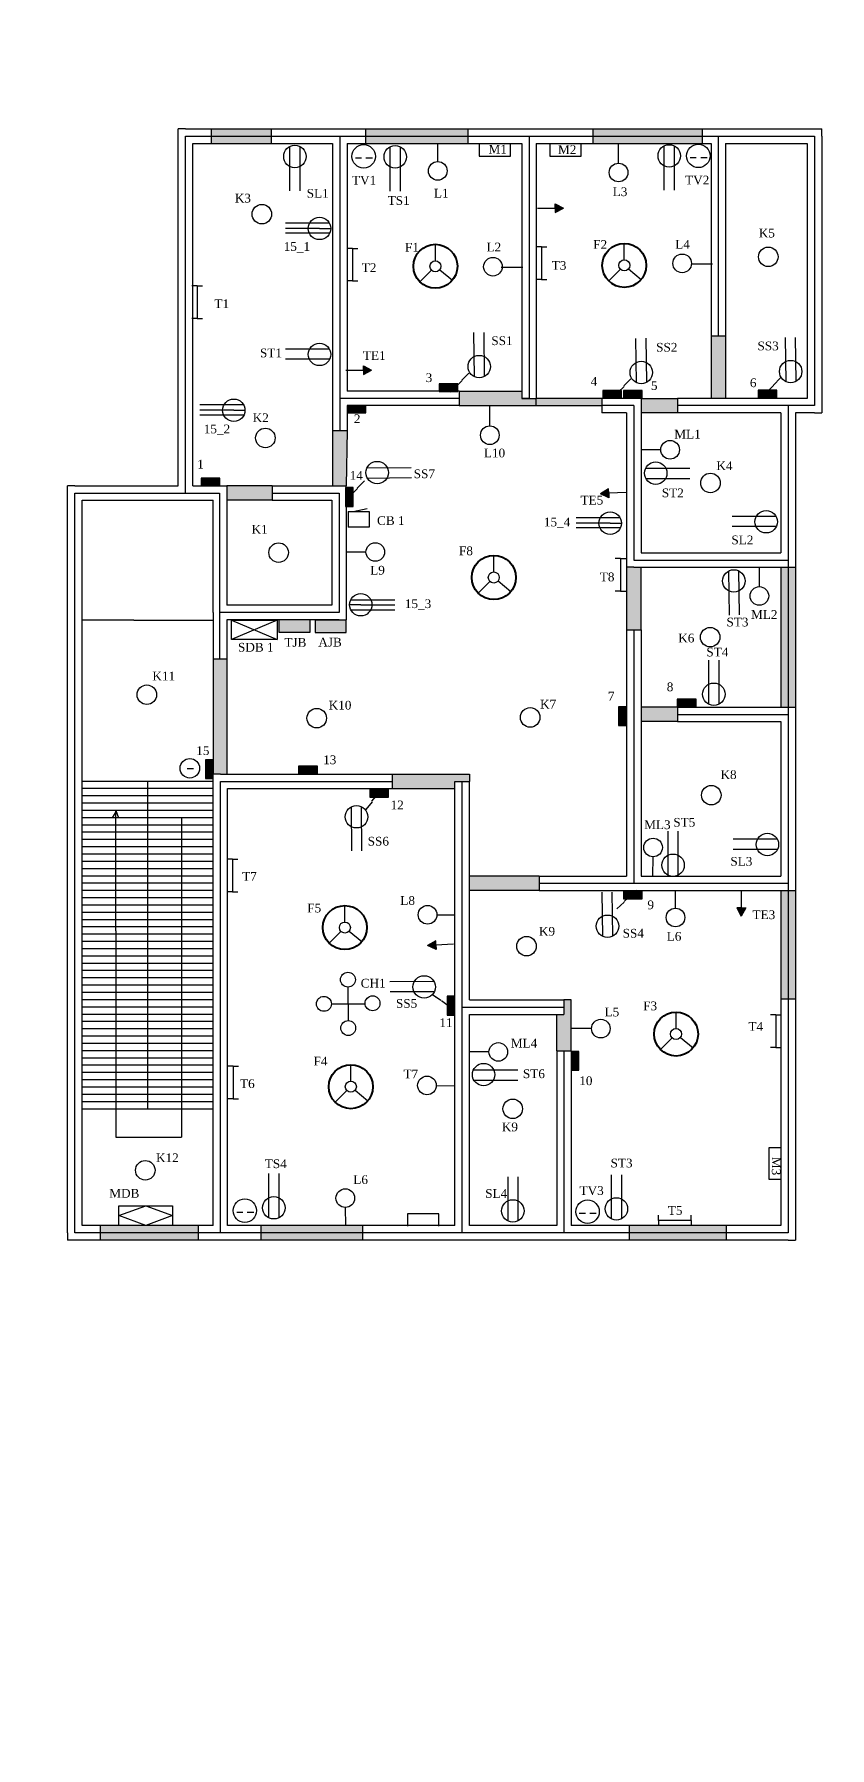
# Model space of a CAD drawing. Header units: inches. Extents: x -3484 to 5207, y -4537 to 4154.
# Drawn here: x -111 to 435, y -1007 to 170 of the extents above; entities that cross this region are included whole.
import ezdxf

# ---------------------------------------------------------------- set-up
doc = ezdxf.new("R2010")
doc.units = ezdxf.units.IN
doc.header["$MEASUREMENT"] = 0

# ---------------------------------------------------------------- blocks, each defined once
blk = doc.blocks.new('A$C7E540E8D')
for p, q in [((24.5, 3), (24.5, 33.4)), ((31.5, 3.2), (31.5, 33.4)), ((6.7, 6.7), (2.4, 6.7)), ((14.1, 6.7), (9.7, 6.7))]:
    blk.add_line(p, q)
for centre, radius in [((8, 8), 8.04), ((27.9, 10), 7.71)]:
    blk.add_circle(centre, radius)

msp = doc.modelspace()

# ---------------------------------------------------------------- hatches: boundary and pattern name
h = msp.add_hatch(color=71)
h.paths.add_polyline_path([(51.5, 99.8), (51.5, 104.8), (16.4, 104.8), (10.4, 104.8), (10.4, 99.8), (16.4, 99.8)])
h.paths.add_polyline_path([(51.5, 94.8), (51.5, 99.8), (16.4, 99.8), (10.4, 99.8), (10.4, 94.8), (16.4, 94.8)])
h.paths.add_polyline_path([(186.6, 99.8), (186.6, 104.8), (116.3, 104.8), (116.3, 99.8)])
h.paths.add_polyline_path([(186.6, 94.8), (186.6, 99.8), (116.3, 99.8), (116.3, 94.8)])
h = msp.add_hatch(color=71)
h.paths.add_polyline_path([(347.5, 94.8), (347.5, 99.8), (272.4, 99.8), (272.4, 94.8)])
h.paths.add_polyline_path([(272.4, 104.8), (272.4, 99.8), (347.5, 99.8), (347.5, 104.8)])
h = msp.add_hatch(color=256)
h.paths.add_polyline_path([(252.1, 50.5), (246.4, 53.5), (246.4, 50.5)])
h.paths.add_polyline_path([(246.4, 47.5), (252.1, 50.5), (246.4, 50.5)])
h = msp.add_hatch(color=5)
h.paths.add_polyline_path([(233.4, -80.2), (233.4, -85.2), (278.4, -85.2), (278.4, -80.2)])
h.paths.add_polyline_path([(330.4, -90.2), (330.4, -80.2), (305.4, -80.2), (305.4, -85.2), (305.4, -90.2)])
h.paths.add_polyline_path([(363.4, -37.2), (353.4, -37.2), (353.4, -80.2), (363.4, -80.2)])
h.paths.add_polyline_path([(305.4, -196.2), (300.4, -196.2), (295.4, -196.2), (295.4, -239.2), (305.4, -239.2)])
h.paths.add_polyline_path([(330.4, -302.2), (330.4, -292.2), (305.4, -292.2), (305.4, -297.2), (305.4, -302.2)])
h.paths.add_polyline_path([(235.4, -418.2), (235.4, -408.2), (187.4, -408.2), (187.4, -418.2)])
h.paths.add_polyline_path([(134.4, -338.2), (134.4, -348.2), (177.4, -348.2), (177.4, -343.2), (187.4, -343.2), (187.4, -338.2)])
h.paths.add_polyline_path([(20.9, -259.2), (11.4, -259.2), (11.4, -338.2), (16.4, -338.2), (20.9, -338.2)])
h.paths.add_polyline_path([(51.9, -150.2), (51.9, -140.2), (20.9, -140.2), (20.9, -145.2), (20.9, -150.2)])
h.paths.add_polyline_path([(103.4, -102.2), (93.4, -102.2), (93.4, -140.2), (97.9, -140.2), (102.9, -140.2)])
h = msp.add_hatch(color=3)
h.paths.add_polyline_path([(363.4, -37.2), (353.4, -37.2), (353.4, -80.2), (363.4, -80.2)])
h.paths.add_polyline_path([(330.4, -80.2), (305.4, -80.2), (305.4, -85.2), (305.4, -90.2), (330.4, -90.2)])
h.paths.add_polyline_path([(233.4, -85.2), (233.4, -80.2), (223.4, -80.2), (223.4, -75.2), (180.4, -75.2), (180.4, -85.2)])
h.paths.add_polyline_path([(278.4, -85.2), (278.4, -80.2), (233.4, -80.2), (233.4, -85.2)])
h.paths.add_polyline_path([(295.4, -239.2), (305.4, -239.2), (305.4, -196.2), (300.4, -196.2), (295.4, -196.2)])
h.paths.add_polyline_path([(305.4, -292.2), (305.4, -297.2), (305.4, -302.2), (330.4, -302.2), (330.4, -292.2)])
h.paths.add_polyline_path([(235.4, -418.2), (235.4, -408.2), (187.4, -408.2), (187.4, -418.2)])
h.paths.add_polyline_path([(247.4, -528.2), (257.4, -528.2), (257.4, -493.2), (252.4, -493.2), (252.4, -503.2), (247.4, -503.2)])
h.paths.add_polyline_path([(134.4, -338.2), (134.4, -348.2), (177.4, -348.2), (177.4, -343.2), (187.4, -343.2), (187.4, -338.2)])
h.paths.add_polyline_path([(20.9, -259.2), (11.4, -259.2), (11.4, -338.2), (16.4, -338.2), (20.9, -338.2)])
h.paths.add_polyline_path([(51.9, -150.2), (51.9, -140.2), (20.9, -140.2), (20.9, -145.2), (20.9, -150.2)])
h.paths.add_polyline_path([(103.4, -102.2), (93.4, -102.2), (93.4, -140.2), (97.9, -140.2), (102.9, -140.2)])
h = msp.add_hatch(color=55)
h.paths.add_polyline_path([(363.4, -37.2), (353.4, -37.2), (353.4, -80.2), (363.4, -80.2)])
h.paths.add_polyline_path([(305.4, -85.2), (305.4, -90.2), (330.4, -90.2), (330.4, -80.2), (305.4, -80.2)])
h.paths.add_polyline_path([(180.4, -75.2), (180.4, -85.2), (233.4, -85.2), (233.4, -80.2), (223.4, -80.2), (223.4, -75.2)])
h.paths.add_polyline_path([(295.4, -239.2), (305.4, -239.2), (305.4, -196.2), (300.4, -196.2), (295.4, -196.2)])
h.paths.add_polyline_path([(278.4, -85.2), (278.4, -80.2), (233.4, -80.2), (233.4, -85.2)])
h.paths.add_polyline_path([(305.4, -292.2), (305.4, -297.2), (305.4, -302.2), (330.4, -302.2), (330.4, -292.2)])
h.paths.add_polyline_path([(235.4, -418.2), (235.4, -408.2), (187.4, -408.2), (187.4, -418.2)])
h.paths.add_polyline_path([(257.4, -493.2), (252.4, -493.2), (252.4, -503.2), (247.4, -503.2), (247.4, -528.2), (257.4, -528.2)])
h.paths.add_polyline_path([(20.9, -259.2), (11.4, -259.2), (11.4, -338.2), (16.4, -338.2), (20.9, -338.2)])
h.paths.add_polyline_path([(20.9, -140.2), (20.9, -145.2), (20.9, -150.2), (51.9, -150.2), (51.9, -140.2)])
h.paths.add_polyline_path([(102.9, -140.2), (103.4, -102.2), (93.4, -102.2), (93.4, -140.2), (97.9, -140.2)])
h = msp.add_hatch(color=256)
h.paths.add_polyline_path([(120.3, -60.8), (114.6, -57.8), (114.6, -60.8)])
h.paths.add_polyline_path([(114.6, -63.8), (120.3, -60.8), (114.6, -60.8)])
for color, points in [(8, [(179.6, -75.4), (179.6, -70.3), (166.7, -70.3), (166.7, -75.4)]), (8, [(292, -79.9), (292, -74.9), (279, -74.9), (279, -79.9)]), (8, [(306.1, -79.9), (306.1, -74.9), (293.2, -74.9), (293.2, -79.9)]), (8, [(398.7, -79.6), (398.7, -74.5), (385.8, -74.5), (385.8, -79.6)]), (8, [(116.4, -90.1), (116.4, -85.1), (103.5, -85.1), (103.5, -90.1)]), (8, [(16.1, -140), (16.1, -134.9), (3.2, -134.9), (3.2, -140)]), (8, [(102.4, -154.4), (107.5, -154.4), (107.5, -141.4), (102.4, -141.4)]), (55, [(56.6, -232.2), (56.6, -240.7), (78.1, -240.7), (78.1, -232.2)]), (55, [(81.4, -232.4), (81.4, -240.9), (102.9, -240.9), (102.9, -232.4)]), (151, [(102.9, -240.9), (102.9, -232.4), (81.4, -232.4), (81.4, -240.9)]), (8, [(289.8, -304.9), (294.9, -304.9), (294.9, -292), (289.8, -292)]), (8, [(343.1, -291.9), (343.1, -286.8), (330.2, -286.8), (330.2, -291.9)]), (8, [(6.1, -341.3), (11.1, -341.3), (11.1, -328.4), (6.1, -328.4)]), (8, [(83, -337.9), (83, -332.8), (70, -332.8), (70, -337.9)]), (55, [(134.4, -338.2), (134.4, -348.2), (177.4, -348.2), (177.4, -343.2), (187.4, -343.2), (187.4, -338.2)]), (8, [(131.9, -354), (131.9, -348.9), (119, -348.9), (119, -354)]), (8, [(306.2, -423.9), (306.2, -418.8), (293.3, -418.8), (293.3, -423.9)]), (8, [(172.1, -503.7), (177.2, -503.7), (177.2, -490.8), (172.1, -490.8)]), (5, [(257.4, -493.2), (252.4, -493.2), (252.4, -503.2), (247.4, -503.2), (247.4, -528.2), (257.4, -528.2)]), (55, [(257.4, -493.2), (252.4, -493.2), (252.4, -503.2), (247.4, -503.2), (247.4, -528.2), (257.4, -528.2)]), (8, [(257.5, -541.6), (262.5, -541.6), (262.5, -528.7), (257.5, -528.7)])]:
    msp.add_hatch(color=color).paths.add_polyline_path(points)
h = msp.add_hatch(color=256)
h.paths.add_polyline_path([(179.3, -73.4), (178.1, -72.2), (174.4, -75.8)])
h.paths.add_polyline_path([(178.1, -72.2), (176.8, -71.1), (174.4, -75.8)])
h = msp.add_hatch(color=256)
h.paths.add_polyline_path([(290.6, -77.4), (289.3, -76.3), (285.6, -79.9)])
h.paths.add_polyline_path([(289.3, -76.3), (288, -75.1), (285.6, -79.9)])
h = msp.add_hatch(color=256)
h.paths.add_polyline_path([(393.3, -76.8), (392, -75.6), (388.3, -79.2)])
h.paths.add_polyline_path([(392, -75.6), (390.7, -74.5), (388.3, -79.2)])
h = msp.add_hatch(color=256)
h.paths.add_polyline_path([(107.5, -147.5), (106.3, -146.4), (102.6, -150)])
h.paths.add_polyline_path([(106.3, -146.4), (105, -145.2), (102.6, -150)])
h = msp.add_hatch(color=256)
h.paths.add_polyline_path([(277.4, -145.7), (283.3, -148.4), (283.1, -145.4)])
h.paths.add_polyline_path([(283, -142.4), (277.4, -145.7), (283.1, -145.4)])
h = msp.add_hatch(color=71)
h.paths.add_polyline_path([(406.4, -196.2), (401.4, -196.2), (401.4, -292.2), (406.4, -292.2)])
h.paths.add_polyline_path([(406.4, -292.2), (411.4, -292.2), (411.4, -196.2), (406.4, -196.2)])
h = msp.add_hatch(color=256)
h.paths.add_polyline_path([(123, -351.3), (124.3, -352.2), (127.7, -348.3)])
h.paths.add_polyline_path([(124.3, -352.2), (125.7, -353.3), (127.7, -348.3)])
h = msp.add_hatch(color=256)
h.paths.add_polyline_path([(297, -420.5), (298.2, -421.7), (302, -418.2)])
h.paths.add_polyline_path([(298.2, -421.7), (299.4, -422.9), (302, -418.2)])
h = msp.add_hatch(color=71)
h.paths.add_polyline_path([(401.4, -492.5), (406.4, -492.5), (406.4, -418.2), (401.4, -418.2)])
h.paths.add_polyline_path([(411.4, -418.2), (406.4, -418.2), (406.4, -492.5), (411.4, -492.5)])
h = msp.add_hatch(color=256)
h.paths.add_polyline_path([(374.2, -435.8), (377.2, -430.1), (374.2, -430.1)])
h.paths.add_polyline_path([(371.2, -430.1), (374.2, -435.8), (374.2, -430.1)])
h = msp.add_hatch(color=256)
h.paths.add_polyline_path([(158.7, -455.9), (164.6, -458.6), (164.4, -455.6)])
h.paths.add_polyline_path([(164.3, -452.6), (158.7, -455.9), (164.4, -455.6)])
h = msp.add_hatch(color=256)
h.paths.add_polyline_path([(173.9, -495.8), (173, -497.2), (177.2, -500.3)])
h.paths.add_polyline_path([(173, -497.2), (172.1, -498.7), (177.2, -500.3)])
h = msp.add_hatch(color=71)
h.paths.add_polyline_path([(-66.2, -648.2), (-66.2, -653.2), (1.1, -653.2), (1.1, -648.2)])
h.paths.add_polyline_path([(-66.2, -653.2), (-66.2, -658.2), (1.1, -658.2), (1.1, -653.2)])
h = msp.add_hatch(color=71)
h.paths.add_polyline_path([(-66.2, -648.2), (-66.2, -653.2), (1.1, -653.2), (1.1, -648.2)])
h.paths.add_polyline_path([(-66.2, -653.2), (-66.2, -658.2), (1.1, -658.2), (1.1, -653.2)])
h = msp.add_hatch(color=71)
h.paths.add_polyline_path([(44.1, -648.2), (44.1, -653.2), (114.1, -653.2), (114.1, -648.2)])
h.paths.add_polyline_path([(44.1, -653.2), (44.1, -658), (44.1, -658.2), (114.1, -658.2), (114.1, -653.2)])
h = msp.add_hatch(color=71)
h.paths.add_polyline_path([(363.7, -653.2), (363.7, -648.2), (297.1, -648.2), (297.1, -653.2)])
h.paths.add_polyline_path([(297.1, -653.2), (297.1, -658.2), (363.7, -658.2), (363.7, -653.2)])
h = msp.add_hatch(color=71)
h.paths.add_polyline_path([(297.1, -648.2), (297.1, -653.2), (363.7, -653.2), (363.7, -648.2)])
h.paths.add_polyline_path([(297.1, -653.2), (297.1, -658.2), (363.7, -658.2), (363.7, -653.2)])

# ---------------------------------------------------------------- linework, layer by layer
for p, q in [((-7.6, 104.8), (-12.6, 104.8)), ((-12.6, 99.8), (-12.6, 104.8)), ((-12.6, -140.2), (-12.6, 99.8)), ((-7.6, 104.8), (16.4, 104.8)), ((-2.6, 94.8), (16.4, 94.8)), ((-2.6, -140.2), (-2.6, 94.8)), ((10.4, 94.7), (10.4, 104.8)), ((16.4, 104.8), (98.4, 104.8)), ((16.4, 94.8), (93.4, 94.8)), ((51.5, 94.7), (51.5, 104.8)), ((93.4, 94.8), (93.4, -80.2)), ((98.4, 104.8), (228.4, 104.8)), ((103.4, 94.8), (223.4, 94.8)), ((103.4, 94.8), (103.4, -75.2)), ((116.3, 94.7), (116.3, 104.7)), ((165.7, 82.4), (165.7, 94.8)), ((186.6, 94.7), (186.6, 104.8)), ((194.1, 94.7), (194.1, 86.2)), ((215.7, 86.2), (215.7, 94.7)), ((223.4, 94.8), (223.4, -80.2)), ((228.4, 104.8), (358.4, 104.8)), ((233.4, 94.8), (353.4, 94.8)), ((233.4, 94.8), (233.4, -80.2)), ((242.7, 94.6), (242.7, 86.1)), ((264.3, 86.1), (264.3, 94.6)), ((272.4, 94.8), (272.4, 104.9)), ((289.9, 81.3), (289.9, 94.8)), ((347.5, 94.8), (347.5, 104.7)), ((353.4, 94.8), (353.4, -37.2)), ((358.4, 104.8), (424.4, 104.8)), ((363.4, 94.8), (419.4, 94.8)), ((363.4, 94.8), (363.4, -37.2)), ((419.4, 94.8), (419.4, -80.2)), ((424.4, 104.8), (429.4, 104.8)), ((429.4, 99.8), (429.4, 104.8)), ((429.4, 99.8), (429.4, -85.2)), ((63.9, 92.7), (63.9, 62.4)), ((70.9, 92.8), (70.9, 62.4)), ((113.4, 84.7), (109.1, 84.7)), ((120.8, 84.7), (116.4, 84.7)), ((132.9, 92.5), (132.9, 62.2)), ((139.9, 92.6), (139.9, 62.2)), ((194.1, 86.2), (215.7, 86.2)), ((242.7, 86.1), (264.3, 86.1)), ((321.1, 93), (321.1, 62.8)), ((328.1, 93.2), (328.1, 62.8)), ((343.3, 84.9), (339, 84.9)), ((350.8, 84.9), (346.3, 84.9)), ((234.3, 50.5), (246.4, 50.5)), ((246.4, 50.5), (246.4, 53.5)), ((246.4, 53.5), (252.1, 50.5)), ((246.4, 50.5), (246.4, 47.5)), ((246.4, 50.5), (252.1, 50.5)), ((246.4, 47.5), (252.1, 50.5)), ((91.3, 40.2), (61.1, 40.2)), ((84.5, 36.5), (61.1, 36.5)), ((84.5, 36.5), (92.2, 36.5)), ((91.5, 33.2), (61.1, 33.2)), ((164.1, 14.3), (164.1, 25.7)), ((237, 23.9), (233.4, 23.9)), ((237, 23.9), (237, 1.4)), ((237, 23.9), (240.6, 23.9)), ((293.8, 14.9), (293.8, 26.3)), ((107.2, 22.8), (103.6, 22.8)), ((107.2, 22.8), (107.2, 0.4)), ((107.2, 22.8), (110.8, 22.8)), ((340, 12.1), (354.3, 12.1)), ((107.2, 0.4), (103.6, 0.4)), ((107.2, 0.4), (110.8, 0.4)), ((161.4, 7.9), (153.4, -0.2)), ((167.1, 8.1), (175.9, 1)), ((209.2, 9.9), (224.2, 9.9)), ((237, 1.4), (233.4, 1.4)), ((237, 1.4), (240.6, 1.4)), ((291.1, 8.4), (283.1, 0.4)), ((296.7, 8.7), (305.5, 1.5)), ((0.5, -2.9), (-3.1, -2.9)), ((0.5, -2.9), (0.5, -25.3)), ((0.5, -2.9), (4.1, -2.9)), ((0.5, -25.3), (-3.1, -25.3)), ((0.5, -25.3), (4.1, -25.3)), ((190.9, -65.4), (190.5, -35)), ((197.9, -65.1), (197.5, -34.9)), ((302.2, -69.4), (301.8, -39)), ((309.2, -69.2), (308.8, -38.9)), ((353.4, -37.2), (363.4, -37.2)), ((353.4, -37.2), (353.4, -80.2)), ((363.4, -37.2), (363.4, -80.2)), ((404.9, -68.8), (404.5, -38.4)), ((411.9, -68.5), (411.5, -38.3)), ((114.6, -60.8), (114.6, -57.8)), ((114.6, -57.8), (120.3, -60.8)), ((102.5, -60.8), (114.6, -60.8)), ((114.6, -60.8), (114.6, -63.8)), ((114.6, -60.8), (120.3, -60.8)), ((114.6, -63.8), (120.3, -60.8)), ((179.6, -70.3), (166.7, -70.3)), ((166.7, -70.3), (166.7, -75.4)), ((182.4, -68), (174.4, -75.8)), ((179.6, -75.4), (179.6, -70.3)), ((182.2, -67.7), (187.1, -62.8)), ((293.5, -71.7), (298.4, -66.8)), ((396.2, -71.1), (401.1, -66.2)), ((93.4, -80.2), (93.4, -102.2)), ((180.4, -75.2), (103.4, -75.2)), ((166.7, -75.4), (179.6, -75.4)), ((172.8, -75.4), (172.8, -75.4)), ((172.8, -75.4), (172.8, -75.4)), ((172.8, -75.4), (172.8, -75.4)), ((174.4, -75.8), (176.8, -71.1)), ((174.4, -75.8), (179.3, -73.4)), ((174.4, -75.8), (174.4, -75.8)), ((174.4, -75.8), (174.4, -75.8)), ((174.4, -75.8), (174.4, -75.8)), ((180.4, -75.2), (180.4, -85.2)), ((180.4, -75.2), (223.4, -75.2)), ((223.4, -80.2), (233.4, -80.2)), ((228.4, -80.2), (223.4, -80.2)), ((228.4, -80.2), (232.4, -80.2)), ((233.4, -85.2), (233.4, -80.2)), ((278.4, -80.2), (233.4, -80.2)), ((305.4, -80.2), (278.4, -80.2)), ((278.4, -80.2), (278.4, -90.2)), ((292, -74.9), (279, -74.9)), ((279, -74.9), (279, -79.9)), ((279, -79.9), (292, -79.9)), ((293.7, -72.1), (285.6, -79.9)), ((285.6, -79.9), (288, -75.1)), ((285.6, -79.9), (290.6, -77.4)), ((285.6, -79.9), (285.6, -79.9)), ((285.6, -79.9), (285.6, -79.9)), ((285.6, -79.9), (285.6, -79.9)), ((292, -79.9), (292, -74.9)), ((306.1, -74.9), (293.2, -74.9)), ((293.2, -74.9), (293.2, -79.9)), ((293.2, -79.9), (306.1, -79.9)), ((305.4, -80.2), (305.4, -85.2)), ((305.4, -80.2), (330.4, -80.2)), ((306.1, -79.9), (306.1, -74.9)), ((406.4, -80.2), (330.4, -80.2)), ((330.4, -80.2), (330.4, -90.2)), ((398.7, -74.5), (385.8, -74.5)), ((385.8, -74.5), (385.8, -79.6)), ((385.8, -79.6), (398.7, -79.6)), ((396.3, -71.4), (388.3, -79.2)), ((388.3, -79.2), (390.7, -74.5)), ((388.3, -79.2), (393.3, -76.8)), ((388.3, -79.2), (388.3, -79.2)), ((388.3, -79.2), (388.3, -79.2)), ((388.3, -79.2), (388.3, -79.2)), ((398.7, -79.6), (398.7, -74.5)), ((406.4, -80.2), (401.4, -80.2)), ((419.4, -80.2), (406.4, -80.2)), ((32.4, -84.7), (2.2, -84.7)), ((25.6, -88.4), (2.2, -88.4)), ((32.5, -91.7), (2.2, -91.7)), ((25.6, -88.4), (33.3, -88.4)), ((180.4, -85.2), (103.4, -85.2)), ((103.4, -85.2), (103.4, -102.2)), ((103.4, -85.2), (103.4, -102.2)), ((103.4, -85.2), (103.4, -102.2)), ((116.4, -85.1), (103.5, -85.1)), ((103.5, -85.1), (103.5, -90.1)), ((103.5, -90.1), (116.4, -90.1)), ((116.4, -90.1), (116.4, -85.1)), ((180.4, -85.2), (233.4, -85.2)), ((201.5, -99.1), (201.5, -85.7)), ((233.4, -85.2), (278.4, -85.2)), ((295.4, -90.2), (278.4, -90.2)), ((295.4, -90.2), (295.4, -191.2)), ((305.4, -85.2), (305.4, -186.2)), ((330.4, -90.2), (305.4, -90.2)), ((401.4, -90.2), (330.4, -90.2)), ((401.4, -90.2), (401.4, -186.2)), ((424.4, -90.2), (411.4, -90.2)), ((411.4, -90.2), (411.4, -191.2)), ((424.4, -90.2), (429.4, -90.2)), ((429.4, -85.2), (429.4, -90.2)), ((93.4, -102.2), (103.4, -102.2)), ((93.4, -102.2), (93.4, -140.2)), ((103.4, -102.2), (102.9, -140.2)), ((318.9, -115.5), (305.5, -115.5)), ((117.1, -128), (147.5, -127.6)), ((308.4, -128.2), (338.8, -128.2)), ((-88.6, -145.2), (-88.6, -140.2)), ((-83.6, -140.2), (-88.6, -140.2)), ((-83.6, -140.2), (-12.6, -140.2)), ((-2.6, -140.2), (15.9, -140.2)), ((16.1, -134.9), (3.2, -134.9)), ((3.2, -134.9), (3.2, -140)), ((3.2, -140), (16.1, -140)), ((15.9, -140.2), (20.9, -140.2)), ((16.1, -140), (16.1, -134.9)), ((20.9, -140.2), (20.9, -145.2)), ((51.9, -140.2), (20.9, -140.2)), ((51.9, -140.2), (97.9, -140.2)), ((51.9, -140.2), (51.9, -150.2)), ((97.9, -140.2), (102.9, -140.2)), ((102.9, -145.2), (102.9, -140.2)), ((110.4, -141.8), (115.3, -136.9)), ((117.4, -135), (147.6, -134.6)), ((308.6, -135.2), (338.8, -135.2)), ((-88.6, -227.2), (-88.6, -145.2)), ((-78.6, -150.2), (-7.6, -150.2)), ((-78.6, -227.2), (-78.6, -150.2)), ((-7.6, -150.2), (-2.6, -150.2)), ((-2.6, -150.2), (11.4, -150.2)), ((11.4, -227.2), (11.4, -150.2)), ((20.9, -145.2), (20.9, -222.2)), ((51.9, -150.2), (20.9, -150.2)), ((51.9, -150.2), (92.9, -150.2)), ((92.9, -150.2), (92.9, -222.2)), ((107.5, -141.4), (102.4, -141.4)), ((102.4, -141.4), (102.4, -154.4)), ((110.6, -142.1), (102.6, -150)), ((102.6, -150), (105, -145.2)), ((102.6, -150), (107.5, -147.5)), ((102.6, -150), (102.6, -150)), ((102.6, -150), (102.6, -150)), ((102.6, -150), (102.6, -150)), ((102.9, -145.2), (102.9, -227.2)), ((107.5, -154.4), (107.5, -141.4)), ((283, -142.4), (277.4, -145.7)), ((283.1, -145.4), (277.4, -145.7)), ((283.3, -148.4), (277.4, -145.7)), ((283.1, -145.4), (283, -142.4)), ((295.1, -144.8), (283.1, -145.4)), ((283.1, -145.4), (283.3, -148.4)), ((102.4, -154.4), (107.5, -154.4)), ((104.1, -157.9), (118.5, -157.9)), ((104.1, -157.9), (104.1, -168.7)), ((107.6, -157.9), (117.2, -155.8)), ((118.5, -157.9), (118.5, -168.7)), ((290.9, -162.2), (260.7, -162.2)), ((118.5, -168.7), (104.1, -168.7)), ((284.1, -165.9), (260.7, -165.9)), ((291, -169.2), (260.7, -169.2)), ((284.1, -165.9), (291.8, -165.9)), ((116.4, -185.7), (103, -185.7)), ((204.2, -199.4), (204.2, -188.1)), ((305.4, -186.2), (401.4, -186.2)), ((291.2, -190.1), (287.6, -190.1)), ((291.2, -190.1), (291.2, -212.5)), ((291.2, -190.1), (294.8, -190.1)), ((295.4, -191.2), (295.4, -196.2)), ((300.4, -196.2), (295.4, -196.2)), ((295.4, -196.2), (295.4, -239.2)), ((300.4, -196.2), (406.4, -196.2)), ((305.4, -239.2), (305.4, -196.2)), ((365.3, -198.8), (365.8, -229.1)), ((372.3, -198.5), (372.8, -228.9)), ((386.6, -209.5), (386.6, -196)), ((401.4, -196.2), (401.4, -292.2)), ((406.4, -196.2), (411.4, -196.2)), ((411.4, -191.2), (411.4, -297.2)), ((201.5, -205.9), (193.5, -213.9)), ((207.1, -205.6), (215.9, -212.8)), ((92.9, -222.2), (20.9, -222.2)), ((112.8, -221.9), (105.1, -221.9)), ((105.9, -218.5), (136.2, -218.5)), ((112.8, -221.9), (136.2, -221.9)), ((291.2, -212.5), (287.6, -212.5)), ((291.2, -212.5), (294.8, -212.5)), ((-88.6, -343.2), (-88.6, -227.2)), ((-78.6, -343.2), (-78.6, -227.2)), ((-43.1, -232.4), (-78.6, -232.4)), ((-43.1, -232.4), (11.4, -232.4)), ((11.4, -227.2), (11.4, -259.2)), ((97.9, -232.2), (20.9, -232.2)), ((20.9, -232.2), (20.9, -259.2)), ((24, -232.6), (55.4, -245.7)), ((55.4, -232.6), (24, -245.7)), ((78.1, -232.2), (56.6, -232.2)), ((56.6, -232.2), (56.6, -240.7)), ((78.1, -240.7), (78.1, -232.2)), ((102.9, -232.4), (81.4, -232.4)), ((81.4, -232.4), (81.4, -240.9)), ((97.9, -232.2), (102.9, -232.2)), ((102.9, -227.2), (102.9, -232.2)), ((102.9, -240.9), (102.9, -232.4)), ((106, -225.5), (136.2, -225.5)), ((56.6, -240.7), (78.1, -240.7)), ((81.4, -240.9), (102.9, -240.9)), ((295.4, -239.2), (295.4, -297.2)), ((295.4, -239.2), (305.4, -239.2)), ((305.4, -239.2), (305.4, -297.2)), ((20.9, -259.2), (11.4, -259.2)), ((11.4, -259.2), (11.4, -338.2)), ((20.9, -259.2), (20.9, -338.2)), ((351.9, -290.4), (351.9, -260)), ((358.9, -290.2), (358.9, -260)), ((294.9, -292), (289.8, -292)), ((289.8, -292), (289.8, -304.9)), ((294.9, -304.9), (294.9, -292)), ((330.4, -292.2), (305.4, -292.2)), ((343.1, -286.8), (330.2, -286.8)), ((330.2, -286.8), (330.2, -291.9)), ((330.2, -291.9), (343.1, -291.9)), ((330.4, -292.2), (401.4, -292.2)), ((330.4, -292.2), (330.4, -302.2)), ((343.1, -291.9), (343.1, -286.8)), ((401.4, -292.2), (411.4, -292.2)), ((289.8, -304.9), (294.9, -304.9)), ((295.4, -297.2), (295.4, -408.2)), ((305.4, -297.2), (305.4, -408.2)), ((330.4, -302.2), (305.4, -302.2)), ((330.4, -302.2), (401.4, -302.2)), ((401.4, -302.2), (401.4, -403.2)), ((411.4, -297.2), (411.4, -403.2)), ((411.4, -297.2), (411.4, -403.2)), ((11.1, -328.4), (6.1, -328.4)), ((6.1, -328.4), (6.1, -341.3)), ((11.1, -341.3), (11.1, -328.4)), ((-6.3, -334.3), (-2.1, -334.3)), ((11.4, -343.2), (11.4, -338.2)), ((16.4, -338.2), (11.4, -338.2)), ((16.4, -338.2), (134.4, -338.2)), ((83, -332.8), (70, -332.8)), ((70, -332.8), (70, -337.9)), ((70, -337.9), (83, -337.9)), ((83, -337.9), (83, -332.8)), ((134.4, -338.2), (134.4, -348.2)), ((134.4, -338.2), (187.4, -338.2)), ((187.4, -338.2), (187.4, -343.2)), ((-88.6, -653.2), (-88.6, -343.2)), ((-78.6, -648.2), (-78.6, -343.2)), ((11.4, -343.2), (-78.6, -343.2)), ((11.4, -348.2), (-78.6, -348.2)), ((-33.6, -343.2), (-33.6, -438.2)), ((6.1, -341.3), (11.1, -341.3)), ((11.4, -648.2), (11.4, -343.2)), ((21.4, -648.2), (21.4, -348.2)), ((21.4, -348.2), (134.4, -348.2)), ((131.9, -348.9), (119, -348.9)), ((119, -348.9), (119, -354)), ((120.4, -356.9), (127.7, -348.3)), ((127.7, -348.3), (123, -351.3)), ((127.7, -348.3), (125.7, -353.3)), ((127.7, -348.3), (127.7, -348.3)), ((127.7, -348.3), (127.7, -348.3)), ((127.7, -348.3), (127.7, -348.3)), ((131.9, -354), (131.9, -348.9)), ((134.4, -348.2), (177.4, -348.2)), ((177.4, -648.2), (177.4, -343.2)), ((177.4, -343.2), (187.4, -343.2)), ((187.4, -493.2), (187.4, -343.2)), ((11.4, -353.2), (-78.6, -353.2)), ((11.4, -358.2), (-78.6, -358.2)), ((11.4, -363.2), (-78.6, -363.2)), ((-55.2, -363.6), (-58, -368.3)), ((-55.5, -363.3), (-53.5, -368.3)), ((-55.5, -445.8), (-55.5, -363.6)), ((106.2, -360.7), (106.4, -390.9)), ((113.2, -360.5), (113.4, -390.9)), ((120.6, -357.2), (116.2, -362.5)), ((119, -354), (131.9, -354)), ((11.4, -368.2), (-78.6, -368.2)), ((11.4, -373.2), (-78.6, -373.2)), ((-10.3, -368), (-10.3, -445.8)), ((11.4, -378.2), (-78.6, -378.2)), ((11.4, -383.2), (-78.6, -383.2)), ((11.4, -388.2), (-78.6, -388.2)), ((323.9, -407.8), (323.9, -377.4)), ((330.9, -407.6), (330.9, -377.4)), ((11.4, -393.2), (-78.6, -393.2)), ((11.4, -398.2), (-78.6, -398.2)), ((24.8, -396.6), (21.2, -396.6)), ((24.8, -396.6), (24.8, -419.1)), ((24.8, -396.6), (28.4, -396.6)), ((313.5, -395), (313.2, -408.4)), ((11.4, -403.2), (-78.6, -403.2)), ((11.4, -408.2), (-78.6, -408.2)), ((235.4, -408.2), (187.4, -408.2)), ((235.4, -408.2), (295.4, -408.2)), ((235.4, -408.2), (235.4, -418.2)), ((305.4, -408.2), (401.4, -408.2)), ((401.4, -403.2), (401.4, -408.2)), ((411.4, -403.2), (411.4, -499.2)), ((11.4, -413.2), (-78.6, -413.2)), ((11.4, -418.2), (-78.6, -418.2)), ((11.4, -423.2), (-78.6, -423.2)), ((24.8, -419.1), (21.2, -419.1)), ((24.8, -419.1), (28.4, -419.1)), ((235.4, -418.2), (187.4, -418.2)), ((235.4, -418.2), (401.4, -418.2)), ((279, -449.7), (278.6, -419.3)), ((286, -449.4), (285.6, -419.2)), ((306.2, -418.8), (293.3, -418.8)), ((293.3, -418.8), (293.3, -423.9)), ((293.7, -425.7), (302, -418.2)), ((302, -418.2), (297, -420.5)), ((302, -418.2), (299.4, -422.9)), ((302, -418.2), (302, -418.2)), ((302, -418.2), (302, -418.2)), ((302, -418.2), (302, -418.2)), ((306.2, -423.9), (306.2, -418.8)), ((329, -430.3), (329, -418.2)), ((374.2, -418), (374.2, -430.1)), ((401.4, -413.2), (401.4, -413.2)), ((401.4, -418.2), (401.4, -499.2)), ((401.4, -418.2), (411.4, -418.2)), ((11.4, -428.2), (-78.6, -428.2)), ((11.4, -433.2), (-78.6, -433.2)), ((101.9, -439.8), (101.9, -428.4)), ((165.1, -434.8), (177.4, -434.8)), ((293.8, -426.1), (288.8, -430.8)), ((293.3, -423.9), (306.2, -423.9)), ((374.2, -430.1), (371.2, -430.1)), ((371.2, -430.1), (374.2, -435.8)), ((374.2, -430.1), (377.2, -430.1)), ((374.2, -430.1), (374.2, -435.8)), ((377.2, -430.1), (374.2, -435.8)), ((11.4, -438.2), (-78.6, -438.2)), ((11.4, -443.2), (-78.6, -443.2)), ((-55.5, -445.8), (-55.5, -587.6)), ((-33.6, -438.2), (-33.6, -568.2)), ((-10.3, -445.8), (-10.3, -587.6)), ((99.2, -446.2), (91.1, -454.3)), ((104.8, -446), (113.6, -453.1)), ((11.4, -448.2), (-78.6, -448.2)), ((11.4, -453.2), (-78.6, -453.2)), ((11.4, -458.2), (-78.6, -458.2)), ((164.3, -452.6), (158.7, -455.9)), ((164.4, -455.6), (158.7, -455.9)), ((164.6, -458.6), (158.7, -455.9)), ((164.4, -455.6), (164.3, -452.6)), ((176.5, -455), (164.4, -455.6)), ((164.4, -455.6), (164.6, -458.6)), ((11.4, -463.2), (-78.6, -463.2)), ((11.4, -468.2), (-78.6, -468.2)), ((11.4, -473.2), (-78.6, -473.2)), ((11.4, -478.2), (-78.6, -478.2)), ((163.2, -480.7), (132.9, -480.8)), ((11.4, -483.2), (-78.6, -483.2)), ((11.4, -488.2), (-78.6, -488.2)), ((11.4, -493.2), (-78.6, -493.2)), ((104.2, -496), (104.2, -484.4)), ((163.4, -487.7), (133, -487.8)), ((167.8, -493.8), (162.2, -489.8)), ((164.1, -491.9), (164.1, -491.9)), ((164.1, -491.9), (164.1, -491.9)), ((164.1, -491.9), (164.1, -491.9)), ((168.2, -493.6), (177.2, -500.3)), ((177.2, -490.8), (172.1, -490.8)), ((172.1, -490.8), (172.1, -503.7)), ((177.2, -503.7), (177.2, -490.8)), ((187.4, -493.2), (252.4, -493.2)), ((252.4, -493.2), (252.4, -503.2)), ((257.4, -493.2), (252.4, -493.2)), ((257.4, -528.2), (257.4, -493.2)), ((401.4, -492.5), (411.4, -492.5)), ((11.4, -498.2), (-78.6, -498.2)), ((11.4, -503.2), (-78.6, -503.2)), ((92.7, -496), (115.7, -496)), ((104.2, -496), (104.2, -507.5)), ((172.1, -503.7), (177.2, -503.7)), ((177.2, -500.3), (173.9, -495.8)), ((177.2, -500.3), (177.2, -500.3)), ((177.2, -500.3), (177.2, -500.3)), ((177.2, -500.3), (177.2, -500.3)), ((187.4, -648.2), (187.4, -503.2)), ((187.4, -503.2), (252.4, -503.2)), ((247.4, -528.2), (247.4, -503.2)), ((329.4, -512.9), (329.4, -501.6)), ((397.8, -503.5), (394.2, -503.5)), ((397.8, -503.5), (397.8, -526)), ((397.8, -503.5), (401.4, -503.5)), ((401.4, -499.2), (401.4, -648.2)), ((411.4, -499.2), (411.4, -653.2)), ((411.4, -499.2), (411.4, -653.2)), ((11.4, -508.2), (-78.6, -508.2)), ((11.4, -513.2), (-78.6, -513.2)), ((271.3, -513), (257.9, -513)), ((11.4, -518.2), (-78.6, -518.2)), ((11.4, -523.2), (-78.6, -523.2)), ((11.4, -528.2), (-78.6, -528.2)), ((200.9, -529), (187.4, -529)), ((247.4, -528.2), (247.4, -648.2)), ((247.4, -528.2), (257.4, -528.2)), ((257.4, -528.2), (257.4, -648.2)), ((262.5, -528.7), (257.5, -528.7)), ((257.5, -528.7), (257.5, -541.6)), ((262.5, -541.6), (262.5, -528.7)), ((326.7, -519.4), (318.7, -527.4)), ((332.4, -519.1), (341.1, -526.3)), ((397.8, -526), (394.2, -526)), ((397.8, -526), (401.4, -526)), ((11.4, -533.2), (-78.6, -533.2)), ((11.4, -538.2), (-78.6, -538.2)), ((25.2, -538.8), (21.6, -538.8)), ((25.2, -538.8), (25.2, -561.3)), ((25.2, -538.8), (28.8, -538.8)), ((106, -549.1), (106, -537.7)), ((11.4, -543.2), (-78.6, -543.2)), ((11.4, -548.2), (-78.6, -548.2)), ((164.7, -552.1), (177.4, -552.3)), ((190.2, -541.3), (220.6, -541.3)), ((190.4, -548.3), (220.6, -548.3)), ((257.5, -541.6), (262.5, -541.6)), ((11.4, -553.2), (-78.6, -553.2)), ((11.4, -558.2), (-78.6, -558.2)), ((11.4, -563.2), (-78.6, -563.2)), ((25.2, -561.3), (21.6, -561.3)), ((25.2, -561.3), (28.8, -561.3)), ((103.3, -555.5), (95.3, -563.6)), ((108.9, -555.3), (117.7, -562.5)), ((11.4, -568.2), (-78.6, -568.2)), ((-55.5, -587.6), (-10.3, -587.6)), ((401.6, -594.9), (393.1, -594.9)), ((393.1, -594.9), (393.1, -616.4)), ((214, -645.2), (214, -614.8)), ((221, -645), (221, -614.8)), ((285.1, -643.7), (285.1, -613.3)), ((292.1, -643.5), (292.1, -613.3)), ((393.1, -616.4), (401.6, -616.4)), ((-53.3, -641.4), (-34.9, -634.6)), ((-34.9, -634.6), (-16.5, -641.4)), ((-34.9, -648.1), (-53.3, -641.4)), ((-16.5, -641.4), (-34.9, -648.1)), ((102.2, -635.8), (102.3, -648.2)), ((166.5, -640.1), (145, -640.1)), ((145, -640.1), (145, -648.6)), ((166.5, -648.6), (166.5, -640.1)), ((267.2, -640), (262.9, -640)), ((274.6, -640), (270.2, -640)), ((317.3, -644.7), (317.3, -641.1)), ((339.7, -644.7), (317.3, -644.7)), ((317.3, -644.7), (317.3, -648.3)), ((339.7, -644.7), (339.7, -641.1)), ((339.7, -644.7), (339.7, -648.3)), ((-88.6, -653.2), (-88.6, -658.2)), ((-83.6, -658.2), (-88.6, -658.2)), ((16.4, -658.2), (-83.6, -658.2)), ((11.4, -648.2), (-78.6, -648.2)), ((-66.2, -648.3), (-66.2, -658.3)), ((1.1, -648.3), (1.1, -658.2)), ((182.4, -658.2), (16.4, -658.2)), ((182.4, -658.2), (16.4, -658.2)), ((177.4, -648.2), (21.4, -648.2)), ((44.1, -648.2), (44.1, -658)), ((44.1, -658), (44.1, -658.2)), ((114.1, -648.2), (114.1, -658.2)), ((252.4, -658.2), (182.4, -658.2)), ((252.4, -658.2), (182.4, -658.2)), ((252.4, -658.2), (182.4, -658.2)), ((247.4, -648.2), (187.4, -648.2)), ((406.4, -658.2), (252.4, -658.2)), ((401.4, -648.2), (257.4, -648.2)), ((297.1, -648.2), (297.1, -658.2)), ((363.7, -648.2), (363.7, -658.3)), ((406.4, -658.2), (411.4, -658.2)), ((411.4, -653.2), (411.4, -658.2))]:
    msp.add_line(p, q)
at = {"color": 6}
for p, q in [((-7.6, -145.2), (-7.6, 99.8)), ((-7.6, 99.8), (16.4, 99.8)), ((16.4, 99.8), (98.4, 99.8)), ((98.4, 99.8), (228.4, 99.8)), ((98.4, 99.8), (98.4, -80.2)), ((228.4, 99.8), (358.4, 99.8)), ((228.4, 99.8), (228.4, 94.8)), ((228.4, 94.8), (228.4, -80.2)), ((358.4, 99.8), (424.4, 99.8)), ((358.4, 99.8), (358.4, -37.2)), ((424.4, 99.8), (424.4, -85.2)), ((180.4, -80.2), (98.4, -80.2)), ((98.4, -80.2), (98.4, -102.2)), ((300.4, -85.2), (278.4, -85.2)), ((300.4, -85.2), (300.4, -191.2)), ((406.4, -85.2), (330.4, -85.2)), ((424.4, -85.2), (406.4, -85.2)), ((406.4, -85.2), (406.4, -191.2)), ((-83.6, -227.2), (-83.6, -145.2)), ((-83.6, -145.2), (-7.6, -145.2)), ((-7.6, -145.2), (15.9, -145.2)), ((15.9, -145.2), (15.9, -259.2)), ((51.9, -145.2), (97.9, -145.2)), ((97.9, -145.2), (97.9, -227.2)), ((300.4, -191.2), (406.4, -191.2)), ((406.4, -191.2), (406.4, -297.2)), ((-83.6, -343.2), (-83.6, -227.2)), ((97.9, -227.2), (15.9, -227.2)), ((300.4, -239.2), (300.4, -297.2)), ((300.4, -297.2), (300.4, -413.2)), ((330.4, -297.2), (406.4, -297.2)), ((406.4, -297.2), (406.4, -403.2)), ((-83.6, -653.2), (-83.6, -343.2)), ((16.4, -653.2), (16.4, -343.2)), ((16.4, -343.2), (134.4, -343.2)), ((182.4, -653.2), (182.4, -343.2)), ((406.4, -403.2), (406.4, -499.2)), ((235.4, -413.2), (401.4, -413.2)), ((401.4, -413.2), (406.4, -413.2)), ((182.4, -498.2), (252.4, -498.2)), ((406.4, -499.2), (406.4, -653.2)), ((252.4, -528.2), (252.4, -653.2)), ((16.4, -653.2), (-83.6, -653.2)), ((182.4, -653.2), (16.4, -653.2)), ((252.4, -653.2), (182.4, -653.2)), ((406.4, -653.2), (252.4, -653.2))]:
    msp.add_line(p, q, dxfattribs=at)
at = {"lineweight": 30}
for p, q in [((91.3, -46.3), (61.1, -46.3)), ((91.5, -53.3), (61.1, -53.3)), ((398.1, -161.3), (367.9, -161.3)), ((398.3, -168.3), (367.9, -168.3)), ((398.8, -382.9), (368.6, -382.9)), ((399, -389.9), (368.6, -389.9))]:
    msp.add_line(p, q, dxfattribs=at)
for points in [[(24, -232.6), (55.4, -232.6), (55.4, -245.7), (24, -245.7)], [(-53.3, -634.6), (-16.5, -634.6), (-16.5, -648.1), (-53.3, -648.1)]]:
    msp.add_lwpolyline(points, close=True)
for centre, radius in [((861.3, -191.4), 4345.3), ((344.7, 86.3), 8.04), ((67.6, 85.9), 7.71), ((114.8, 86), 8.04), ((136.5, 85.7), 7.71), ((165.7, 76), 6.4), ((324.7, 86.3), 7.71), ((289.9, 74.9), 6.4), ((44.9, 46.3), 6.71), ((84.5, 36.5), 7.71), ((392.7, 17), 6.71), ((164.1, 10.5), 3.79), ((203.6, 10.2), 6.4), ((293.8, 11.1), 3.79), ((333.6, 12.5), 6.4), ((194.2, -58.4), 7.71), ((305.5, -62.4), 7.71), ((408.1, -61.8), 7.71), ((25.6, -88.4), 7.71), ((47.3, -107.4), 6.71), ((201.5, -105.5), 6.4), ((325.3, -115.5), 6.4), ((124.1, -131.2), 7.71), ((315.4, -131.6), 7.71), ((353, -138.3), 6.71), ((284.1, -165.9), 7.71), ((56.4, -186.1), 6.71), ((122.8, -185.7), 6.4), ((204.2, -203.2), 3.79), ((369.1, -205.6), 7.71), ((386.6, -215.9), 6.4), ((112.8, -221.9), 7.71), ((352.8, -244.2), 6.71), ((-34.1, -283.7), 6.71), ((355.3, -283.4), 7.71), ((82.6, -299.8), 6.71), ((229.2, -299.3), 6.71), ((-4.6, -334.2), 6.71), ((353.6, -352.7), 6.71), ((109.9, -367.5), 7.71), ((313.6, -388.6), 6.4), ((327.3, -400.8), 7.71), ((158.7, -434.8), 6.4), ((282.3, -442.7), 7.71), ((329, -436.7), 6.4), ((101.9, -443.6), 3.79), ((226.7, -456.4), 6.71), ((104, -479.4), 5.12), ((156.4, -484.4), 7.71), ((87.5, -496), 5.12), ((120.9, -495.6), 5.12), ((104.2, -512.6), 5.12), ((277.7, -513), 6.4), ((329.4, -516.7), 3.79), ((207.3, -529), 6.4), ((197.2, -544.6), 7.71), ((106, -552.9), 3.79), ((158.3, -552), 6.4), ((217.2, -568.1), 6.71), ((-35.2, -610.3), 6.71), ((102.2, -629.4), 6.4), ((217.3, -638.2), 7.71), ((268.6, -638.7), 8.04), ((288.4, -636.8), 7.71)]:
    msp.add_circle(centre, radius)
at = {"lineweight": 40}
for centre in [(164.1, 10.5), (293.8, 11.1), (204.2, -203.2), (101.9, -443.6), (329.4, -516.7), (106, -552.9)]:
    msp.add_circle(centre, 15.1, dxfattribs=at)
at = {"lineweight": 30}
for centre in [(84.5, -50), (391.3, -164.9), (392.1, -386.6)]:
    msp.add_circle(centre, 7.71, dxfattribs=at)

# ---------------------------------------------------------------- block references
msp.add_blockref('A$C7E540E8D', (25.2, -646))

# ---------------------------------------------------------------- texts
at = {"char_height": 6, "attachment_point": 1}
for s, insert in [('{\\fTimes New Roman|b0|i0|c0|p18;\\C72;M1}', (200.6, 93.9)), ('{\\fTimes New Roman|b0|i0|c0|p18;\\C72;M2}', (248.3, 93.6)), ('{\\fTimes New Roman|b0|i0|c0|p18;\\C141;TV1}', (106.8, 72.6)), ('{\\fTimes New Roman|b0|i0|c0|p18;\\C141;TV2}', (335.6, 72.7)), ('{\\fTimes New Roman|b0|i0|c0|p18;K3}', (26.3, 60.3)), ('{\\fTimes New Roman|b0|i0|c0|p18;SL1}', (75.7, 63.6)), ('{\\fTimes New Roman|b0|i0|c0|p18;L1}', (163.1, 63.7)), ('{\\fTimes New Roman|b0|i0|c0|p18;L3}', (285.9, 64.7)), ('{\\fTimes New Roman|b0|i0|c0|p18;TS1}', (131.3, 58.7)), ('{\\fTimes New Roman|b0|i0|c0|p18;K5}', (386.2, 36.3)), ('{\\fTimes New Roman|b0|i0|c0|p18;\\C72;15_1}', (59.9, 27.1)), ('{\\fTimes New Roman|b0|i0|c0|p18;F1}', (143.2, 26.6)), ('{\\fTimes New Roman|b0|i0|c0|p18;L2}', (199.2, 26.7)), ('{\\fTimes New Roman|b0|i0|c0|p18;F2}', (272.5, 28.5)), ('{\\fTimes New Roman|b0|i0|c0|p18;L4}', (328.8, 28.6)), ('{\\fTimes New Roman|b0|i0|c0|p18;T2}', (113.5, 12.6)), ('{\\fTimes New Roman|b0|i0|c0|p18;T3}', (244, 14.1)), ('{\\fTimes New Roman|b0|i0|c0|p18;T1}', (12.3, -12.2)), ('{\\fTimes New Roman|b0|i0|c0|p18;ST1}', (43.6, -46)), ('{\\fTimes New Roman|b0|i0|c0|p18;SS1}', (202.5, -37.6)), ('{\\fTimes New Roman|b0|i0|c0|p18;SS2}', (315.7, -42.1)), ('{\\fTimes New Roman|b0|i0|c0|p18;SS3}', (385.3, -41.2)), ('{\\fTimes New Roman|b0|i0|c0|p18;\\C54;TE1}', (114.3, -47.8)), ('{\\fTimes New Roman|b0|i0|c0|p18;\\C20;3}', (157.4, -63)), ('{\\fTimes New Roman|b0|i0|c0|p18;\\C20;4}', (270.7, -65.5)), ('{\\fTimes New Roman|b0|i0|c0|p18;\\C20;5}', (312.1, -68.4)), ('{\\fTimes New Roman|b0|i0|c0|p18;\\C20;6}', (380.1, -66.5)), ('{\\fTimes New Roman|b0|i0|c0|p18;K2}', (38.6, -90.5)), ('{\\fTimes New Roman|b0|i0|c0|p18;\\C20;2}', (108.1, -91.2)), ('{\\fTimes New Roman|b0|i0|c0|p18;\\C72;15_2}', (5, -98.2)), ('{\\fTimes New Roman|b0|i0|c0|p18;ML1}', (328.2, -101.8)), ('{\\fTimes New Roman|b0|i0|c0|p18;L10}', (197.4, -114.7)), ('{\\fTimes New Roman|b0|i0|c0|p18;\\C20;1}', (0.5, -122.4)), ('{\\fTimes New Roman|b0|i0|c0|p18;\\C0;SS7}', (149.2, -129)), ('{\\fTimes New Roman|b0|i0|c0|p18;K4}', (357.1, -123.5)), ('{\\fTimes New Roman|b0|i0|c0|p18;\\C20;14}', (105.2, -130.1)), ('{\\fTimes New Roman|b0|i0|c0|p18;\\C54;TE5}', (263.8, -147.1)), ('{\\fTimes New Roman|b0|i0|c0|p18;ST2}', (319.6, -142.1)), ('{\\fTimes New Roman|b0|i0|c0|p18;\\C4;CB 1}', (124, -161.1)), ('{\\fTimes New Roman|b0|i0|c0|p18;\\C72;15_4}', (238.6, -162.1)), ('{\\fTimes New Roman|b0|i0|c0|p18;K1}', (37.8, -167.1)), ('{\\fTimes New Roman|b0|i0|c0|p18;SL2}', (367.4, -174.4)), ('{\\fTimes New Roman|b0|i0|c0|p18;\\C0;F8}', (180.3, -181.9)), ('{\\fTimes New Roman|b0|i0|c0|p18;\\C0;L9}', (119.3, -195.2)), ('{\\fTimes New Roman|b0|i0|c0|p18;\\C0;T8}', (277, -199.8)), ('{\\fTimes New Roman|b0|i0|c0|p18;\\C72;15_3}', (143.1, -218.2)), ('{\\fTimes New Roman|b0|i0|c0|p18;ST3}', (364, -230.8)), ('{\\fTimes New Roman|b0|i0|c0|p18;ML2}', (380.9, -225.6)), ('{\\fTimes New Roman|b0|i0|c0|p18;\\C54;TJB}', (60.4, -244.8)), ('{\\fTimes New Roman|b0|i0|c0|p18;\\C141;AJB}', (83.7, -244.6)), ('{\\fTimes New Roman|b0|i0|c0|p18;K6}', (330.9, -241.8)), ('{\\fTimes New Roman|b0|i0|c0|p18;\\C20;SDB 1}', (28.5, -248.1)), ('{\\fTimes New Roman|b0|i0|c0|p18;ST4}', (350.2, -251.4)), ('{\\fTimes New Roman|b0|i0|c0|p18;\\C0;K11}', (-30.3, -267.9)), ('{\\fTimes New Roman|b0|i0|c0|p18;\\C20;7}', (282.6, -281.7)), ('{\\fTimes New Roman|b0|i0|c0|p18;\\C20;8}', (323, -275.3)), ('{\\fTimes New Roman|b0|i0|c0|p18;\\C0;K10}', (90.8, -287.9)), ('{\\fTimes New Roman|b0|i0|c0|p18;\\C0;K7}', (236, -287.2)), ('{\\fTimes New Roman|b0|i0|c0|p18;\\C20;15}', (-0.2, -319.1)), ('{\\fTimes New Roman|b0|i0|c0|p18;\\C20;13}', (87, -325.4)), ('{\\fTimes New Roman|b0|i0|c0|p18;K8}', (359.9, -335.6)), ('{\\fTimes New Roman|b0|i0|c0|p18;\\C20;12}', (133.3, -356.4)), ('{\\fTimes New Roman|b0|i0|c0|p18;ML3}', (307.5, -370)), ('{\\fTimes New Roman|b0|i0|c0|p18;ST5}', (327.5, -368.3)), ('{\\fTimes New Roman|b0|i0|c0|p18;SS6}', (117.6, -381.3)), ('{\\fTimes New Roman|b0|i0|c0|p18;SL3}', (366.7, -395.1)), ('{\\fTimes New Roman|b0|i0|c0|p18;T7}', (31.4, -405.4)), ('{\\fTimes New Roman|b0|i0|c0|p18;L8}', (140, -422)), ('{\\fTimes New Roman|b0|i0|c0|p18;F5}', (76.1, -427.2)), ('{\\fTimes New Roman|b0|i0|c0|p18;\\C20;9}', (309.7, -425)), ('{\\fTimes New Roman|b0|i0|c0|p18;\\C54;TE3}', (381.9, -431.8)), ('{\\fTimes New Roman|b0|i0|c0|p18;K9}', (235.2, -443.2)), ('{\\fTimes New Roman|b0|i0|c0|p18;SS4}', (292.7, -444.5)), ('{\\fTimes New Roman|b0|i0|c0|p18;L6}', (323, -446.6)), ('{\\fTimes New Roman|b0|i0|c0|p18;CH1}', (112.8, -478.8)), ('{\\fTimes New Roman|b0|i0|c0|p18;SS5}', (137, -492.7)), ('{\\fTimes New Roman|b0|i0|c0|p18;\\C20;11}', (166.8, -505.9)), ('{\\fTimes New Roman|b0|i0|c0|p18;L5}', (280.3, -498.6)), ('{\\fTimes New Roman|b0|i0|c0|p18;F3}', (306.8, -494.4)), ('{\\fTimes New Roman|b0|i0|c0|p18;T4}', (379.1, -508.5)), ('{\\fTimes New Roman|b0|i0|c0|p18;ML4}', (215.9, -520)), ('{\\fTimes New Roman|b0|i0|c0|p18;F4}', (80.4, -532.3)), ('{\\fTimes New Roman|b0|i0|c0|p18;T7}', (142.2, -541.1)), ('{\\fTimes New Roman|b0|i0|c0|p18;ST6}', (224.2, -541)), ('{\\fTimes New Roman|b0|i0|c0|p18;T6}', (29.9, -547.8)), ('{\\fTimes New Roman|b0|i0|c0|p18;\\C20;10}', (262.9, -545.8)), ('{\\fTimes New Roman|b0|i0|c0|p18;K9}', (209.7, -577.5)), ('{\\fTimes New Roman|b0|i0|c0|p18;K12}', (-27.8, -598.7)), ('{\\fTimes New Roman|b0|i0|c0|p18;TS4}', (46.9, -602.8)), ('{\\fTimes New Roman|b0|i0|c0|p18;ST3}', (284.4, -602.3)), ('{\\fTimes New Roman|b0|i0|c0|p18;\\C20;MDB}', (-59.9, -623.1)), ('{\\fTimes New Roman|b0|i0|c0|p18;L6}', (107.7, -613.7)), ('{\\fTimes New Roman|b0|i0|c0|p18;SL4}', (198.3, -623.2)), ('{\\fTimes New Roman|b0|i0|c0|p18;\\C141;TV3}', (263.1, -621.2)), ('{\\fTimes New Roman|b0|i0|c0|p18;T5}', (323.7, -634.9))]:
    msp.add_mtext(s, dxfattribs=dict(at, insert=insert))
at = {"insert": (401.2, -601.1), "char_height": 6, "attachment_point": 1, "rotation": 270}
msp.add_mtext('{\\fTimes New Roman|b0|i0|c0|p18;\\C72;M3}', dxfattribs=at)

doc.saveas('drawing.dxf')
